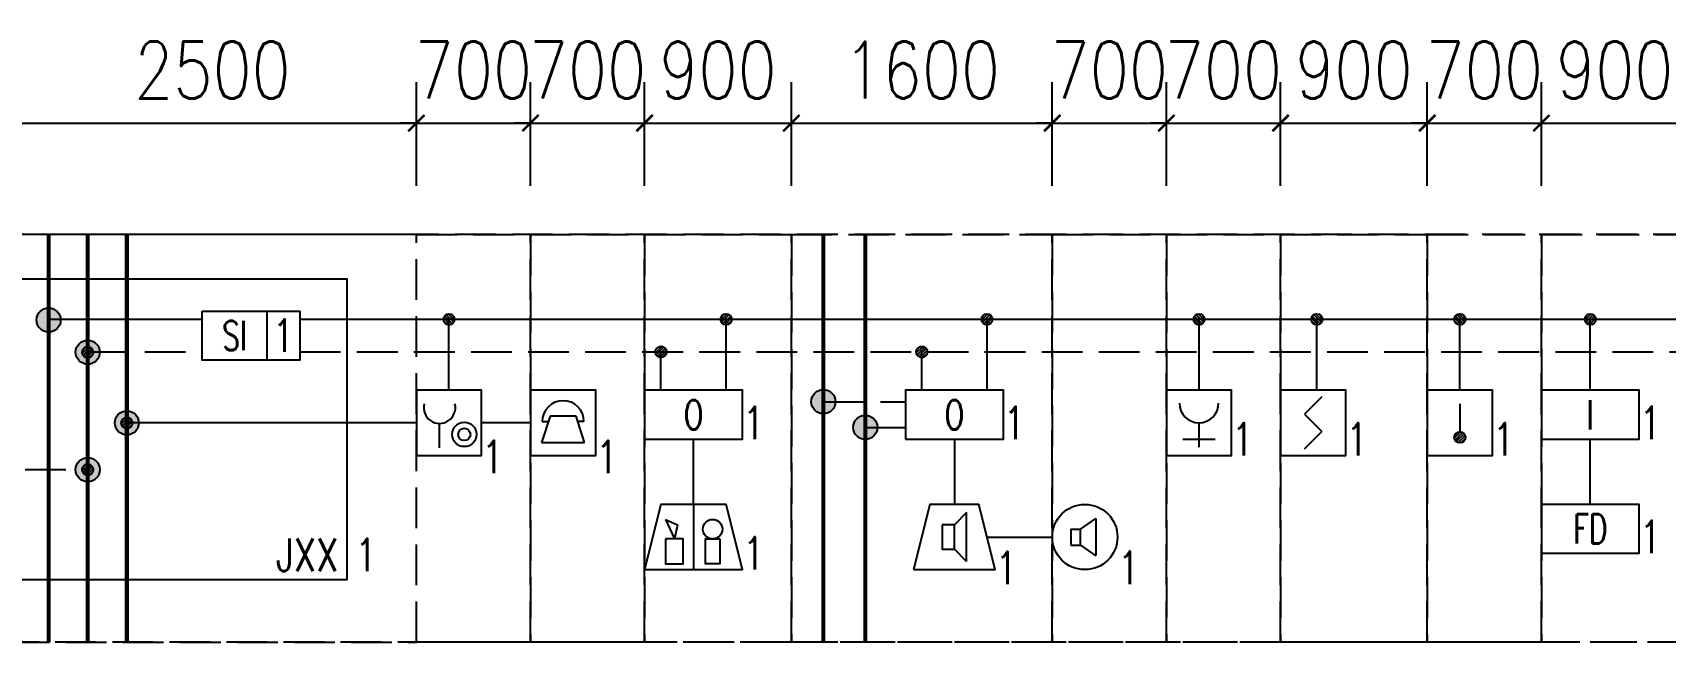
# Model space of a CAD drawing. Header units: millimetres. Extents: x -2817 to 99833, y 5022 to 48346.
# Drawn here: x 18412 to 28425, y 27977 to 31729 of the extents above; entities that cross this region are included whole.
import ezdxf
from ezdxf.enums import TextEntityAlignment as Align
from ezdxf.lldxf.tags import DXFTag

# ---------------------------------------------------------------- set-up
doc = ezdxf.new("R2010")
doc.units = ezdxf.units.MM
doc.header["$LTSCALE"] = 1000
doc.header["$PDMODE"] = 1
doc.header["$PDSIZE"] = 1
doc.linetypes.add('DASH', pattern=[0.35, 0.25, -0.1])
doc.linetypes.add('PHANTOM2', pattern=[1.25, 0.625, -0.125, 0.125, -0.125, 0.125, -0.125])
doc.layers.add('E-ANNO-TEXT', color=6, linetype='Continuous')
doc.layers.add('E-EQUIP', color=4, linetype='Continuous')
doc.styles.add('_TEL_DIM', font='arial.ttf', dxfattribs={"width": 0.8, "height": 3.5})
doc.styles.add('E-TEXT', font='romans.shx', dxfattribs={"width": 0.8, "bigfont": 'hztxt.shx'})
doc.styles.get("Standard").update_dxf_attribs({"font": 'tjromans.shx', "width": 0.8, "bigfont": 'tj-hztxt.shx'})
tags = doc.linetypes.add('TJAD_FA_T', pattern='A,0.75,-0.1,["T",E-TEXT,S=0.2,R=0,X=0,Y=-0.1],-0.3', length=1.15).pattern_tags.tags
tags[6] = DXFTag(74, 10)
doc.dimstyles.get("Standard").update_dxf_attribs({"dimscale": 100, "dimtxt": 3.5, "dimasz": 1, "dimexe": 2.5, "dimexo": 3, "dimgap": 1.5, "dimtad": 1, "dimdec": 0, "dimzin": 0, "dimdsep": 46, "dimtxsty": 'Standard', "dimblk": 'ARCHTICK', "dimcen": 0.09, "dimadec": 0, "dimazin": 0, "dimtfac": 1, "dimtdec": 0, "dimtix": 1, "dimtmove": 2, "dimatfit": 3, "dimfxl": 0, "dimtolj": 1, "dimtzin": 0, "dimarcsym": 0})

# ---------------------------------------------------------------- blocks, each defined once
blk = doc.blocks.new('FA-02-带消防电话插孔的手动报警按钮')
at = {"color": 6}
blk.add_line((-0.58, 0.47), (-0.58, 1.97), dxfattribs=at)
blk.add_lwpolyline([(-2, 0), (2, 0), (2, 4), (-2, 4)], close=True)
for radius in [0.748, 0.374]:
    blk.add_circle((0.94, 1.29), radius, dxfattribs=at)
blk.add_arc((-0.58, 2.94), 0.974, 166.735, 13.265, dxfattribs=at)
blk = doc.blocks.new('FA-07-消火栓起泵按钮')
at = {"color": 6}
for p, q in [((0, 0.51), (0, 2.01)), ((-1, 1.01), (1, 1.01))]:
    blk.add_line(p, q, dxfattribs=at)
blk.add_lwpolyline([(-2, 0), (2, 0), (2, 4), (-2, 4)], close=True)
blk.add_arc((0, 3.2), 1.2, 180, 0, dxfattribs=at)
for p in [(0, 4), (-2, 2), (2, 2), (0, 0)]:
    blk.add_point(p)
blk = doc.blocks.new('FA-04-声光警报器')
at = {"color": 6}
for p, q in [((-1.73, 3.08), (-0.99, 2.74)), ((-1.73, 3.08), (-1.17, 1.88)), ((0, 4), (0, 0)), ((-0.99, 2.74), (-1.17, 1.88))]:
    blk.add_line(p, q, dxfattribs=at)
blk.add_lwpolyline([(-3, 0), (3, 0), (2, 4), (-2, 4)], close=True)
for points in [[(-1.71, 1.88), (-1.71, 0.36), (-0.63, 0.36), (-0.63, 1.88)], [(1.61, 1.88), (1.61, 0.36), (0.73, 0.36), (0.73, 1.88)]]:
    blk.add_lwpolyline(points, close=True, dxfattribs=at)
blk.add_circle((1.17, 2.48), 0.6, dxfattribs=at)
for p in [(0, 4), (-2.5, 2), (2.5, 2), (0, 0)]:
    blk.add_point(p)
blk = doc.blocks.new('FA-08-智能型点型感烟探测器')
at = {"color": 6}
for p, q in [((0.53, 1.59), (-0.53, 0.53)), ((-0.53, 0.53), (0.53, -0.53)), ((-0.53, -1.59), (0.53, -0.53))]:
    blk.add_line(p, q, dxfattribs=at)
blk.add_lwpolyline([(-2, -2), (2, -2), (2, 2), (-2, 2)], close=True)
for p in [(0, 2), (-2, 0), (2, 0), (0, -2)]:
    blk.add_point(p)
blk = doc.blocks.new('FA-输出控制模块')
blk.add_lwpolyline([(-3, 0), (3, 0), (3, 3), (-3, 3)], close=True)
at = {"color": 6, "insert": (0, 1.5), "char_height": 1.8, "width": 6, "attachment_point": 5, "line_spacing_factor": 0.6, "style": 'E-TEXT'}
blk.add_mtext('{\\W0.7;O}', dxfattribs=at)
blk = doc.blocks.new('FA-05-3W火灾警报扬声器(挂墙明装距地2.4m)')
at = {"color": 6}
for p, q in [((0.75, 3.5), (0, 2.75)), ((0.75, 0.5), (0.75, 3.5)), ((0.75, 0.5), (0, 1.25))]:
    blk.add_line(p, q, dxfattribs=at)
blk.add_lwpolyline([(-2.5, 0), (2.5, 0), (1.5, 4), (-1.5, 4)], close=True)
blk.add_lwpolyline([(-0.75, 2.75), (-0.75, 1.25), (0, 1.25), (0, 2.75)], close=True, dxfattribs=at)
for p in [(0, 4), (-2, 2), (2, 2), (0, 0)]:
    blk.add_point(p)
blk = doc.blocks.new('FA-09-智能型点型感温探测器')
h = blk.add_hatch()
h.set_pattern_fill('ANSI31', color=6, style=0)
h.set_pattern_definition([(45, (-3814.5282, -2207.00641), (-0.0883883476, 0.0883883476), [])])
h.paths.add_polyline_path([(0.34, -0.89, 1), (-0.34, -0.89, 1)])
at = {"color": 6}
blk.add_line((0, 1.16), (0, -0.55), dxfattribs=at)
blk.add_lwpolyline([(-2, -2), (2, -2), (2, 2), (-2, 2)], close=True)
blk.add_circle((0, -0.89), 0.343, dxfattribs=at)
for p in [(0, 2), (-2, 0), (2, 0), (0, -2)]:
    blk.add_point(p)
blk = doc.blocks.new('FA-03-火灾报警电话机')
at = {"color": 6}
for p, q in [((-0.8, 2.4), (-1.32, 0.8)), ((-1.28, 2.08), (-0.904, 2.08)), ((0.8, 2.4), (-0.8, 2.4)), ((1.32, 0.8), (0.8, 2.4)), ((1.28, 2.08), (0.904, 2.08)), ((-1.32, 0.8), (1.32, 0.8))]:
    blk.add_line(p, q, dxfattribs=at)
blk.add_lwpolyline([(-2, 0), (2, 0), (2, 4), (-2, 4)], close=True)
blk.add_arc((0, 2.08), 1.28, 0, 180, dxfattribs=at)
at = {"layer": 'Defpoints'}
for p in [(0, 4), (-2, 2), (2, 2), (0, 0)]:
    blk.add_point(p, dxfattribs=at)
blk = doc.blocks.new('FA-06-3W火灾警报扬声器(吸顶安装)')
at = {"color": 6}
for p, q in [((-0.26, 0.49), (0.67, 1.14)), ((0.67, 1.14), (0.67, -1.13)), ((-0.86, 0.49), (-0.26, 0.49)), ((-0.86, 0.49), (-0.86, -0.5)), ((-0.26, -0.5), (-0.26, 0.49)), ((-0.86, -0.5), (-0.26, -0.5)), ((-0.26, -0.5), (0.67, -1.15))]:
    blk.add_line(p, q, dxfattribs=at)
blk.add_circle((0, 0), 2)
for p in [(0, 2), (-2, 0.01), (2, -0.01), (0, -2)]:
    blk.add_point(p)
at = {"color": 6, "style": '_TEL_DIM', "flags": 1}
for tag in ['A', 'REMARK']:
    blk.add_attdef(tag, text='', height=0.0000888, dxfattribs=at).set_placement((0, 0), align=Align.MIDDLE_CENTER)
blk = doc.blocks.new('FA-输入模块')
blk.add_lwpolyline([(-3, 0), (3, 0), (3, 3), (-3, 3)], close=True)
at = {"color": 6, "insert": (0, 1.5), "char_height": 1.8, "width": 6, "attachment_point": 5, "line_spacing_factor": 0.6, "style": 'E-TEXT'}
blk.add_mtext('{\\W0.7;I}', dxfattribs=at)
blk = doc.blocks.new('FA-10-防火阀(70°C熔断关闭)')
blk.add_lwpolyline([(-3, -1.5), (3, -1.5), (3, 1.5), (-3, 1.5)], close=True)
for p in [(0, 1.5), (3, 0), (-3, 0), (0, -1.5)]:
    blk.add_point(p)
at = {"color": 6, "insert": (0, 0), "char_height": 1.8, "width": 6, "attachment_point": 5, "line_spacing_factor": 0.6, "style": 'E-TEXT'}
blk.add_mtext('{\\W0.7;FD}', dxfattribs=at)
blk = doc.blocks.new('_ArchTick')
at = {"color": 0, "linetype": 'ByBlock', "const_width": 0.15}
blk.add_lwpolyline([(-0.5, -0.5), (0.5, 0.5)], dxfattribs=at)
blk = doc.blocks.new('*D167')
at = {"layer": 'Defpoints', "color": 0, "transparency": 16777216}
for p in [(20765, 31174), (18265, 30490), (20765, 30490)]:
    blk.add_point(p, dxfattribs=at)
at = {"layer": 'E-EQUIP', "color": 0, "linetype": 'Continuous', "lineweight": -2, "transparency": 16777216}
for p, q in [((18265, 30790), (18265, 31424)), ((20765, 30790), (20765, 31424)), ((18265, 31174), (20765, 31174))]:
    blk.add_line(p, q, dxfattribs=at)
at = {"layer": 'E-EQUIP', "color": 0, "lineweight": -2, "transparency": 16777216, "xscale": 100, "yscale": 100, "zscale": 100, "rotation": 180}
blk.add_blockref('_ArchTick', (18265, 31174), dxfattribs=at)
at = {"layer": 'E-EQUIP', "color": 0, "lineweight": -2, "transparency": 16777216, "xscale": 100, "yscale": 100, "zscale": 100}
blk.add_blockref('_ArchTick', (20765, 31174), dxfattribs=at)
at = {"layer": 'E-EQUIP', "transparency": 16777216, "insert": (19515, 31499), "char_height": 350, "attachment_point": 5}
blk.add_mtext('\\A1;2500', dxfattribs=at)
blk = doc.blocks.new('*D88')
at = {"layer": 'Defpoints', "color": 0, "transparency": 16777216}
for p in [(21465, 31174), (20765, 30490), (21465, 30490)]:
    blk.add_point(p, dxfattribs=at)
at = {"layer": 'E-EQUIP', "color": 0, "linetype": 'Continuous', "lineweight": -2, "transparency": 16777216}
for p, q in [((20765, 30790), (20765, 31424)), ((21465, 30790), (21465, 31424)), ((20765, 31174), (20665, 31174)), ((20765, 31174), (21465, 31174)), ((21465, 31174), (21565, 31174))]:
    blk.add_line(p, q, dxfattribs=at)
at = {"layer": 'E-EQUIP', "color": 0, "lineweight": -2, "transparency": 16777216, "xscale": 100, "yscale": 100, "zscale": 100}
blk.add_blockref('_ArchTick', (20765, 31174), dxfattribs=at)
at = {"layer": 'E-EQUIP', "color": 0, "lineweight": -2, "transparency": 16777216, "xscale": 100, "yscale": 100, "zscale": 100, "rotation": 180}
blk.add_blockref('_ArchTick', (21465, 31174), dxfattribs=at)
at = {"layer": 'E-EQUIP', "transparency": 16777216, "insert": (21115, 31499), "char_height": 350, "attachment_point": 5}
blk.add_mtext('\\A1;700', dxfattribs=at)
blk = doc.blocks.new('*D89')
at = {"layer": 'Defpoints', "color": 0, "transparency": 16777216}
for p in [(22165, 31174), (21465, 30490), (22165, 30490)]:
    blk.add_point(p, dxfattribs=at)
at = {"layer": 'E-EQUIP', "color": 0, "linetype": 'Continuous', "lineweight": -2, "transparency": 16777216}
for p, q in [((21465, 30790), (21465, 31424)), ((22165, 30790), (22165, 31424)), ((21465, 31174), (21365, 31174)), ((21465, 31174), (22165, 31174)), ((22165, 31174), (22265, 31174))]:
    blk.add_line(p, q, dxfattribs=at)
at = {"layer": 'E-EQUIP', "color": 0, "lineweight": -2, "transparency": 16777216, "xscale": 100, "yscale": 100, "zscale": 100}
blk.add_blockref('_ArchTick', (21465, 31174), dxfattribs=at)
at = {"layer": 'E-EQUIP', "color": 0, "lineweight": -2, "transparency": 16777216, "xscale": 100, "yscale": 100, "zscale": 100, "rotation": 180}
blk.add_blockref('_ArchTick', (22165, 31174), dxfattribs=at)
at = {"layer": 'E-EQUIP', "transparency": 16777216, "insert": (21815, 31499), "char_height": 350, "attachment_point": 5}
blk.add_mtext('\\A1;700', dxfattribs=at)
blk = doc.blocks.new('*D90')
at = {"layer": 'Defpoints', "color": 0, "transparency": 16777216}
for p in [(23065, 31174), (22165, 30490), (23065, 30490)]:
    blk.add_point(p, dxfattribs=at)
at = {"layer": 'E-EQUIP', "color": 0, "linetype": 'Continuous', "lineweight": -2, "transparency": 16777216}
for p, q in [((22165, 30790), (22165, 31424)), ((23065, 30790), (23065, 31424)), ((22165, 31174), (23065, 31174))]:
    blk.add_line(p, q, dxfattribs=at)
at = {"layer": 'E-EQUIP', "color": 0, "lineweight": -2, "transparency": 16777216, "xscale": 100, "yscale": 100, "zscale": 100, "rotation": 180}
blk.add_blockref('_ArchTick', (22165, 31174), dxfattribs=at)
at = {"layer": 'E-EQUIP', "color": 0, "lineweight": -2, "transparency": 16777216, "xscale": 100, "yscale": 100, "zscale": 100}
blk.add_blockref('_ArchTick', (23065, 31174), dxfattribs=at)
at = {"layer": 'E-EQUIP', "transparency": 16777216, "insert": (22615, 31499), "char_height": 350, "attachment_point": 5}
blk.add_mtext('\\A1;900', dxfattribs=at)
blk = doc.blocks.new('*D91')
at = {"layer": 'Defpoints', "color": 0, "transparency": 16777216}
for p in [(24665, 31174), (23065, 30490), (24665, 30490)]:
    blk.add_point(p, dxfattribs=at)
at = {"layer": 'E-EQUIP', "color": 0, "linetype": 'Continuous', "lineweight": -2, "transparency": 16777216}
for p, q in [((23065, 30790), (23065, 31424)), ((24665, 30790), (24665, 31424)), ((23065, 31174), (24665, 31174))]:
    blk.add_line(p, q, dxfattribs=at)
at = {"layer": 'E-EQUIP', "color": 0, "lineweight": -2, "transparency": 16777216, "xscale": 100, "yscale": 100, "zscale": 100, "rotation": 180}
blk.add_blockref('_ArchTick', (23065, 31174), dxfattribs=at)
at = {"layer": 'E-EQUIP', "color": 0, "lineweight": -2, "transparency": 16777216, "xscale": 100, "yscale": 100, "zscale": 100}
blk.add_blockref('_ArchTick', (24665, 31174), dxfattribs=at)
at = {"layer": 'E-EQUIP', "transparency": 16777216, "insert": (23865, 31499), "char_height": 350, "attachment_point": 5}
blk.add_mtext('\\A1;1600', dxfattribs=at)
blk = doc.blocks.new('*D92')
at = {"layer": 'Defpoints', "color": 0, "transparency": 16777216}
for p in [(25365, 31174), (24665, 30490), (25365, 30490)]:
    blk.add_point(p, dxfattribs=at)
at = {"layer": 'E-EQUIP', "color": 0, "linetype": 'Continuous', "lineweight": -2, "transparency": 16777216}
for p, q in [((24665, 30790), (24665, 31424)), ((25365, 30790), (25365, 31424)), ((24665, 31174), (24565, 31174)), ((24665, 31174), (25365, 31174)), ((25365, 31174), (25465, 31174))]:
    blk.add_line(p, q, dxfattribs=at)
at = {"layer": 'E-EQUIP', "color": 0, "lineweight": -2, "transparency": 16777216, "xscale": 100, "yscale": 100, "zscale": 100}
blk.add_blockref('_ArchTick', (24665, 31174), dxfattribs=at)
at = {"layer": 'E-EQUIP', "color": 0, "lineweight": -2, "transparency": 16777216, "xscale": 100, "yscale": 100, "zscale": 100, "rotation": 180}
blk.add_blockref('_ArchTick', (25365, 31174), dxfattribs=at)
at = {"layer": 'E-EQUIP', "transparency": 16777216, "insert": (25015, 31499), "char_height": 350, "attachment_point": 5}
blk.add_mtext('\\A1;700', dxfattribs=at)
blk = doc.blocks.new('*D93')
at = {"layer": 'Defpoints', "color": 0, "transparency": 16777216}
for p in [(26065, 31174), (25365, 30490), (26065, 30490)]:
    blk.add_point(p, dxfattribs=at)
at = {"layer": 'E-EQUIP', "color": 0, "linetype": 'Continuous', "lineweight": -2, "transparency": 16777216}
for p, q in [((25365, 30790), (25365, 31424)), ((26065, 30790), (26065, 31424)), ((25365, 31174), (25265, 31174)), ((25365, 31174), (26065, 31174)), ((26065, 31174), (26165, 31174))]:
    blk.add_line(p, q, dxfattribs=at)
at = {"layer": 'E-EQUIP', "color": 0, "lineweight": -2, "transparency": 16777216, "xscale": 100, "yscale": 100, "zscale": 100}
blk.add_blockref('_ArchTick', (25365, 31174), dxfattribs=at)
at = {"layer": 'E-EQUIP', "color": 0, "lineweight": -2, "transparency": 16777216, "xscale": 100, "yscale": 100, "zscale": 100, "rotation": 180}
blk.add_blockref('_ArchTick', (26065, 31174), dxfattribs=at)
at = {"layer": 'E-EQUIP', "transparency": 16777216, "insert": (25715, 31499), "char_height": 350, "attachment_point": 5}
blk.add_mtext('\\A1;700', dxfattribs=at)
blk = doc.blocks.new('*D94')
at = {"layer": 'Defpoints', "color": 0, "transparency": 16777216}
for p in [(26965, 31174), (26065, 30490), (26965, 30490)]:
    blk.add_point(p, dxfattribs=at)
at = {"layer": 'E-EQUIP', "color": 0, "linetype": 'Continuous', "lineweight": -2, "transparency": 16777216}
for p, q in [((26065, 30790), (26065, 31424)), ((26965, 30790), (26965, 31424)), ((26065, 31174), (26965, 31174))]:
    blk.add_line(p, q, dxfattribs=at)
at = {"layer": 'E-EQUIP', "color": 0, "lineweight": -2, "transparency": 16777216, "xscale": 100, "yscale": 100, "zscale": 100, "rotation": 180}
blk.add_blockref('_ArchTick', (26065, 31174), dxfattribs=at)
at = {"layer": 'E-EQUIP', "color": 0, "lineweight": -2, "transparency": 16777216, "xscale": 100, "yscale": 100, "zscale": 100}
blk.add_blockref('_ArchTick', (26965, 31174), dxfattribs=at)
at = {"layer": 'E-EQUIP', "transparency": 16777216, "insert": (26515, 31499), "char_height": 350, "attachment_point": 5}
blk.add_mtext('\\A1;900', dxfattribs=at)
blk = doc.blocks.new('*D95')
at = {"layer": 'Defpoints', "color": 0, "transparency": 16777216}
for p in [(27665, 31174), (26965, 30490), (27665, 30490)]:
    blk.add_point(p, dxfattribs=at)
at = {"layer": 'E-EQUIP', "color": 0, "linetype": 'Continuous', "lineweight": -2, "transparency": 16777216}
for p, q in [((26965, 30790), (26965, 31424)), ((27665, 30790), (27665, 31424)), ((26965, 31174), (26865, 31174)), ((26965, 31174), (27665, 31174)), ((27665, 31174), (27765, 31174))]:
    blk.add_line(p, q, dxfattribs=at)
at = {"layer": 'E-EQUIP', "color": 0, "lineweight": -2, "transparency": 16777216, "xscale": 100, "yscale": 100, "zscale": 100}
blk.add_blockref('_ArchTick', (26965, 31174), dxfattribs=at)
at = {"layer": 'E-EQUIP', "color": 0, "lineweight": -2, "transparency": 16777216, "xscale": 100, "yscale": 100, "zscale": 100, "rotation": 180}
blk.add_blockref('_ArchTick', (27665, 31174), dxfattribs=at)
at = {"layer": 'E-EQUIP', "transparency": 16777216, "insert": (27315, 31499), "char_height": 350, "attachment_point": 5}
blk.add_mtext('\\A1;700', dxfattribs=at)
blk = doc.blocks.new('*D96')
at = {"layer": 'Defpoints', "color": 0, "transparency": 16777216}
for p in [(28565, 31174), (27665, 30490), (28565, 30490)]:
    blk.add_point(p, dxfattribs=at)
at = {"layer": 'E-EQUIP', "color": 0, "linetype": 'Continuous', "lineweight": -2, "transparency": 16777216}
for p, q in [((27665, 30790), (27665, 31424)), ((28565, 30790), (28565, 31424)), ((27665, 31174), (28565, 31174))]:
    blk.add_line(p, q, dxfattribs=at)
at = {"layer": 'E-EQUIP', "color": 0, "lineweight": -2, "transparency": 16777216, "xscale": 100, "yscale": 100, "zscale": 100, "rotation": 180}
blk.add_blockref('_ArchTick', (27665, 31174), dxfattribs=at)
at = {"layer": 'E-EQUIP', "color": 0, "lineweight": -2, "transparency": 16777216, "xscale": 100, "yscale": 100, "zscale": 100}
blk.add_blockref('_ArchTick', (28565, 31174), dxfattribs=at)
at = {"layer": 'E-EQUIP', "transparency": 16777216, "insert": (28115, 31499), "char_height": 350, "attachment_point": 5}
blk.add_mtext('\\A1;900', dxfattribs=at)
blk = doc.blocks.new('FA-总线短路隔离器')
blk.add_line((1, 0), (1, 3))
blk.add_lwpolyline([(-3, 3), (3, 3), (3, 0), (-3, 0)], close=True)
for p in [(0, 3), (-3, 1.5), (3, 1.5), (0, 0)]:
    blk.add_point(p)
at = {"color": 6, "insert": (-1, 1.5), "char_height": 1.8, "width": 4, "attachment_point": 5, "line_spacing_factor": 0.6, "style": 'E-TEXT'}
blk.add_mtext('{\\W0.7;SI}', dxfattribs=at)
at = {"layer": 'E-EQUIP', "color": 6, "style": 'E-TEXT', "width": 0.8}
blk.add_attdef('N', text='', height=1.8, dxfattribs=at).set_placement((2, 1.5), align=Align.MIDDLE_CENTER)

msp = doc.modelspace()

# ---------------------------------------------------------------- hatches: boundary and pattern name
at = {"layer": 'E-ANNO-TEXT'}
h = msp.add_hatch(dxfattribs=at)
h.set_pattern_fill('ANSI31', color=11, scale=100, style=0)
h.set_pattern_definition([(135, (402417.854, -190640.385), (8.83883476, 8.83883476), [])])
h.paths.add_polyline_path([(20930.8, 29970.8, -1), (20999.3, 29970.8, -1)])
h = msp.add_hatch(dxfattribs=at)
h.set_pattern_fill('ANSI31', color=11, scale=100, style=0)
h.set_pattern_definition([(45, (-358787.786, -190640.445), (-8.83883476, 8.83883476), [])])
h.paths.add_polyline_path([(22699.3, 29970.7, 1), (22630.8, 29970.7, 1)])
h = msp.add_hatch(dxfattribs=at)
h.set_pattern_fill('ANSI31', color=11, scale=100, style=0)
h.set_pattern_definition([(45, (-357187.786, -190640.445), (-8.83883476, 8.83883476), [])])
h.paths.add_polyline_path([(24299.3, 29970.7, 1), (24230.8, 29970.7, 1)])
h = msp.add_hatch(dxfattribs=at)
h.set_pattern_fill('ANSI31', color=11, scale=100, style=0)
h.set_pattern_definition([(135, (407017.854, -190640.441), (8.83883476, 8.83883476), [])])
h.paths.add_polyline_path([(25530.8, 29970.7, -1), (25599.3, 29970.7, -1)])
h = msp.add_hatch(dxfattribs=at)
h.set_pattern_fill('ANSI31', color=11, scale=100, style=0)
h.set_pattern_definition([(135, (407740.46, -190640.446), (8.83883476, 8.83883476), [])])
h.paths.add_polyline_path([(26253.4, 29970.7, -1), (26321.9, 29970.7, -1)])
h = msp.add_hatch(dxfattribs=at)
h.set_pattern_fill('ANSI31', color=11, scale=100, style=0)
h.set_pattern_definition([(135, (408617.854, -190640.446), (8.83883476, 8.83883476), [])])
h.paths.add_polyline_path([(27130.8, 29970.7, -1), (27199.3, 29970.7, -1)])
h = msp.add_hatch(dxfattribs=at)
h.set_pattern_fill('ANSI31', color=11, scale=100, style=0)
h.set_pattern_definition([(45, (-353487.786, -190640.802), (-8.83883476, 8.83883476), [])])
h.paths.add_polyline_path([(27999.3, 29970.4, 1), (27930.8, 29970.4, 1)])
at = {"layer": 'E-ANNO-TEXT', "linetype": 'DASH'}
h = msp.add_hatch(dxfattribs=at)
h.set_pattern_fill('ANSI31', color=2, scale=100, style=0)
h.set_pattern_definition([(45, (-359187.786, -190840.443), (-8.83883476, 8.83883476), [])])
h.paths.add_polyline_path([(22299.3, 29770.7, 1), (22230.8, 29770.7, 1)])
h = msp.add_hatch(dxfattribs=at)
h.set_pattern_fill('ANSI31', color=2, scale=100, style=0)
h.set_pattern_definition([(45, (-357587.786, -190840.443), (-8.83883476, 8.83883476), [])])
h.paths.add_polyline_path([(23899.3, 29770.7, 1), (23830.8, 29770.7, 1)])
at = {"layer": 'E-EQUIP'}
h = msp.add_hatch(color=256, dxfattribs=at)
edge = h.paths.add_edge_path()
edge.add_arc((18509.4, 29966), 74, 0, 360)
h = msp.add_hatch(color=256, dxfattribs=at)
edge = h.paths.add_edge_path()
edge.add_arc((18749.4, 29768.9), 74, 0, 360)
h = msp.add_hatch(dxfattribs=at)
h.set_pattern_fill('ANSI31', color=256, scale=100, style=0)
h.set_pattern_definition([(45, (-362703.423, -190842.237), (-8.83883476, 8.83883476), [])])
h.paths.add_polyline_path([(18783.7, 29768.9, 1), (18715.1, 29768.9, 1)])
h = msp.add_hatch(color=256, dxfattribs=at)
edge = h.paths.add_edge_path()
edge.add_arc((23261.3, 29465.6), 74, 0, 360)
h = msp.add_hatch(color=256, dxfattribs=at)
edge = h.paths.add_edge_path()
edge.add_arc((18989.4, 29335.6), 74, 0, 360)
h = msp.add_hatch(dxfattribs=at)
h.set_pattern_fill('ANSI31', color=256, scale=100, style=0)
h.set_pattern_definition([(45, (-362463.469, -191275.548), (-8.83883476, 8.83883476), [])])
h.paths.add_polyline_path([(19023.6, 29335.6, 1), (18955.1, 29335.6, 1)])
h = msp.add_hatch(color=256, dxfattribs=at)
edge = h.paths.add_edge_path()
edge.add_arc((23518.3, 29307.8), 74, 0, 360)
h = msp.add_hatch(color=256, dxfattribs=at)
edge = h.paths.add_edge_path()
edge.add_arc((18749.4, 29048.2), 74, 0, 360)
h = msp.add_hatch(dxfattribs=at)
h.set_pattern_fill('ANSI31', color=256, scale=100, style=0)
h.set_pattern_definition([(45, (-362703.423, -191562.976), (-8.83883476, 8.83883476), [])])
h.paths.add_polyline_path([(18783.7, 29048.2, 1), (18715.1, 29048.2, 1)])

# ---------------------------------------------------------------- linework, layer by layer
at = {"layer": 'Defpoints', "color": 8, "linetype": 'DASH'}
for points in [[(18265, 27989.9), (20765, 27989.9), (20765, 30489.9), (18265, 30489.9)], [(20765, 30489.9), (21465, 30489.9), (21465, 27989.9), (20765, 27989.9)], [(21465, 30489.9), (22165, 30489.9), (22165, 27989.9), (21465, 27989.9)], [(22165, 30489.9), (23065, 30489.9), (23065, 27989.9), (22165, 27989.9)], [(23065, 30489.9), (24665, 30489.9), (24665, 27989.9), (23065, 27989.9)], [(24665, 30489.9), (25365, 30489.9), (25365, 27989.9), (24665, 27989.9)], [(25365, 30489.9), (26065, 30489.9), (26065, 27989.9), (25365, 27989.9)], [(26065, 30489.9), (26965, 30489.9), (26965, 27989.9), (26065, 27989.9)], [(26965, 30489.9), (27665, 30489.9), (27665, 27989.9), (26965, 27989.9)], [(27665, 30489.9), (28565, 30489.9), (28565, 27989.9), (27665, 27989.9)]]:
    msp.add_lwpolyline(points, close=True, dxfattribs=at)
at = {"layer": 'E-ANNO-TEXT', "color": 8, "linetype": 'DASH'}
for p, q in [((59750.7, 30489.9), (15215.2, 30489.9)), ((59750.7, 27989.9), (15215.2, 27989.9))]:
    msp.add_line(p, q, dxfattribs=at)
at = {"layer": 'E-ANNO-TEXT', "color": 11}
for p, q in [((18509.4, 29970.7), (19450.4, 29970.7)), ((20050.4, 29970.7), (53565, 29970.7)), ((20965, 29535.7), (20965, 29970.8)), ((22665, 29535.6), (22665, 29970.7)), ((24265, 29535.6), (24265, 29970.7)), ((25565, 29535.6), (25565, 29970.7)), ((26287.6, 29535.6), (26287.6, 29970.7)), ((27165, 29535.6), (27165, 29970.7)), ((27965, 29535.2), (27965, 29970.4)), ((22465, 28835.6), (22465, 29235.6)), ((24065, 29235.6), (24065, 28835.6)), ((27965, 28835.6), (27965, 29235.6)), ((24265, 28635.6), (24665, 28635.6))]:
    msp.add_line(p, q, dxfattribs=at)
at = {"layer": 'E-ANNO-TEXT', "color": 2, "linetype": 'DASH'}
for p, q in [((18749.4, 29770.7), (19450.4, 29770.7)), ((20050.4, 29770.7), (53565, 29770.7)), ((22265, 29535.6), (22265, 29770.7)), ((23865, 29535.6), (23865, 29770.7)), ((17665, 29050), (18749.4, 29050))]:
    msp.add_line(p, q, dxfattribs=at)
at = {"layer": 'E-ANNO-TEXT', "color": 6, "linetype": 'DASH'}
msp.add_line((23261.3, 29465.6), (23765, 29465.6), dxfattribs=at)
at = {"layer": 'E-ANNO-TEXT', "color": 4, "linetype": 'TJAD_FA_T'}
msp.add_line((20765, 29335.7), (18989.4, 29335.6), dxfattribs=at)
at = {"layer": 'E-ANNO-TEXT', "color": 11, "linetype": 'PHANTOM2'}
msp.add_line((23518.3, 29307.8), (23765, 29307.8), dxfattribs=at)
at = {"layer": 'E-ANNO-TEXT', "color": 11, "const_width": 25}
msp.add_lwpolyline([(18509.4, 30489.9), (18509.4, 27989.9)], dxfattribs=at)
at = {"layer": 'E-ANNO-TEXT', "color": 2, "linetype": 'DASH', "const_width": 25}
msp.add_lwpolyline([(18749.4, 30489.9), (18749.4, 27989.9)], dxfattribs=at)
at = {"layer": 'E-ANNO-TEXT', "color": 4, "linetype": 'TJAD_FA_T', "const_width": 25}
msp.add_lwpolyline([(18989.4, 30489.9), (18989.4, 27989.9)], dxfattribs=at)
at = {"layer": 'E-ANNO-TEXT', "color": 6, "linetype": 'DASH', "const_width": 25}
msp.add_lwpolyline([(23261.3, 27989.9), (23261.3, 30489.9)], dxfattribs=at)
at = {"layer": 'E-ANNO-TEXT', "color": 11, "linetype": 'PHANTOM2', "const_width": 25}
msp.add_lwpolyline([(23518.3, 27989.9), (23518.3, 30489.9)], dxfattribs=at)
at = {"layer": 'E-ANNO-TEXT', "color": 4, "linetype": 'TJAD_FA_T'}
msp.add_lwpolyline([(21465, 29335.7), (21165, 29335.7)], dxfattribs=at)
at = {"layer": 'E-ANNO-TEXT', "color": 11}
for centre in [(20965, 29970.8), (22665, 29970.7), (24265, 29970.7), (25565, 29970.7), (26287.6, 29970.7), (27165, 29970.7), (27965, 29970.4)]:
    msp.add_circle(centre, 34.3, dxfattribs=at)
at = {"layer": 'E-ANNO-TEXT', "color": 2, "linetype": 'DASH'}
for centre in [(22265, 29770.7), (23865, 29770.7)]:
    msp.add_circle(centre, 34.3, dxfattribs=at)
at = {"layer": 'E-EQUIP'}
msp.add_lwpolyline([(18265, 30219.8), (20338.4, 30219.8), (20338.4, 28372.3), (18265, 28372.3)], close=True, dxfattribs=at)
for centre, radius in [((18509.4, 29966), 74), ((18749.4, 29768.9), 74), ((18749.4, 29768.9), 34.3), ((23261.3, 29465.6), 74), ((18989.4, 29335.6), 74), ((18989.4, 29335.6), 34.3), ((23518.3, 29307.8), 74), ((18749.4, 29048.2), 74), ((18749.4, 29048.2), 34.3)]:
    msp.add_circle(centre, radius, dxfattribs=at)

# ---------------------------------------------------------------- block references
ref = msp.add_blockref('FA-总线短路隔离器', (19750.4, 29720.7), dxfattribs=dict(at, xscale=100, yscale=100, zscale=100))
ref.add_attrib('N', '1', dxfattribs={"layer": '0', "color": 6, "height": 200, "style": 'E-TEXT', "width": 0.8}).set_placement((19950.4, 29870.7), align=Align.MIDDLE_CENTER)
at = {"layer": 'E-EQUIP', "xscale": 100, "yscale": 100, "zscale": 100}
for name, p in [('FA-02-带消防电话插孔的手动报警按钮', (20965, 29135.7)), ('FA-03-火灾报警电话机', (21665, 29135.7)), ('FA-输出控制模块', (22465, 29235.6)), ('FA-输出控制模块', (24065, 29235.6)), ('FA-07-消火栓起泵按钮', (25565, 29135.6)), ('FA-08-智能型点型感烟探测器', (26265, 29335.6)), ('FA-09-智能型点型感温探测器', (27165, 29335.6)), ('FA-输入模块', (27965, 29235.6)), ('FA-04-声光警报器', (22465, 28435.6)), ('FA-05-3W火灾警报扬声器(挂墙明装距地2.4m)', (24065, 28435.6)), ('FA-06-3W火灾警报扬声器(吸顶安装)', (24865, 28635.6)), ('FA-10-防火阀(70°C熔断关闭)', (27965, 28685.6))]:
    msp.add_blockref(name, p, dxfattribs=at)

# ---------------------------------------------------------------- texts
at = {"layer": 'E-ANNO-TEXT', "color": 6, "style": 'E-TEXT', "width": 0.8}
for p in [(22765, 29235.6), (24365, 29235.6), (28265, 29235.6), (25765, 29135.6), (26465, 29135.6), (27365, 29135.6), (21165, 29026.6), (21865, 29026.6), (28265, 28535.6), (20388.4, 28425.7), (22765, 28435.6), (24315, 28346.5), (25065, 28347.1)]:
    msp.add_text('1', height=200, rotation=0, dxfattribs=at).set_placement(p)
msp.add_text('JXX', height=200, rotation=0, dxfattribs=at).set_placement((20288.4, 28425.7), align=Align.RIGHT)

# ---------------------------------------------------------------- dimensions: what is measured, and where the dimension line sits
at = {"layer": 'E-EQUIP'}
for base, p1, p2, picture, middle in [((20765, 31173.9), (18265, 30489.9), (20765, 30489.9), '*D167', (19515, 31498.9)), ((21465, 31173.9), (20765, 30489.9), (21465, 30489.9), '*D88', (21115, 31498.9)), ((22165, 31173.9), (21465, 30489.9), (22165, 30489.9), '*D89', (21815, 31498.9)), ((23065, 31173.9), (22165, 30489.9), (23065, 30489.9), '*D90', (22615, 31498.9)), ((24665, 31173.9), (23065, 30489.9), (24665, 30489.9), '*D91', (23865, 31498.9)), ((25365, 31173.9), (24665, 30489.9), (25365, 30489.9), '*D92', (25015, 31498.9)), ((26065, 31173.9), (25365, 30489.9), (26065, 30489.9), '*D93', (25715, 31498.9)), ((26965, 31173.9), (26065, 30489.9), (26965, 30489.9), '*D94', (26515, 31498.9)), ((27665, 31173.9), (26965, 30489.9), (27665, 30489.9), '*D95', (27315, 31498.9)), ((28565, 31173.9), (27665, 30489.9), (28565, 30489.9), '*D96', (28115, 31498.9))]:
    dim = msp.add_linear_dim(base=base, p1=p1, p2=p2, dimstyle='Standard', override={"dimclrt": 256, "dimfxl": 250, "dimtfillclr": 256}, dxfattribs=at)
    dim.commit()
    dim.dimension.update_dxf_attribs({"geometry": picture, "text_midpoint": middle})

doc.saveas('drawing.dxf')
